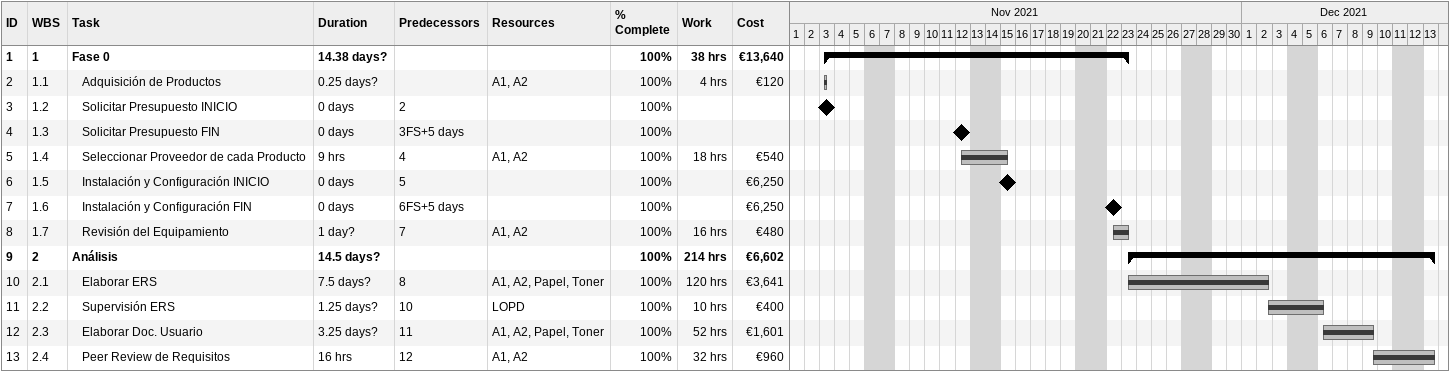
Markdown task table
| ID | WBS | Task | Duration | Start | Finish | Predecessors | Resources | % complete | Work (h) | Cost (€) |
|---|---|---|---|---|---|---|---|---|---|---|
| 1 | 1 | **Fase 0** | 14.38d? | 2021-11-03 | 2021-11-23 |  |  | 100 | 38 | 13640 |
| 2 | 1.1 | Adquisición de Productos | 0.25d? | 2021-11-03 | 2021-11-03 |  | A1, A2 | 100 | 4 | 120 |
| 3 | 1.2 | Solicitar Presupuesto INICIO | 0d | 2021-11-03 | 2021-11-03 | 2 |  | 100 |  |  |
| 4 | 1.3 | Solicitar Presupuesto FIN | 0d | 2021-11-12 | 2021-11-12 | 3FS+5d |  | 100 |  |  |
| 5 | 1.4 | Seleccionar Proveedor de cada Producto | 9h | 2021-11-12 | 2021-11-15 | 4 | A1, A2 | 100 | 18 | 540 |
| 6 | 1.5 | Instalación y Configuración INICIO | 0d | 2021-11-15 | 2021-11-15 | 5 |  | 100 |  | 6250 |
| 7 | 1.6 | Instalación y Configuración FIN | 0d | 2021-11-22 | 2021-11-22 | 6FS+5d |  | 100 |  | 6250 |
| 8 | 1.7 | Revisión del Equipamiento | 1d? | 2021-11-22 | 2021-11-23 | 7 | A1, A2 | 100 | 16 | 480 |
| 9 | 2 | **Análisis** | 14.5d? | 2021-11-23 | 2021-12-13 |  |  | 100 | 214 | 6602 |
| 10 | 2.1 | Elaborar ERS | 7.5d? | 2021-11-23 | 2021-12-02 | 8 | A1, A2, Papel, Toner | 100 | 120 | 3641 |
| 11 | 2.2 | Supervisión ERS | 1.25d? | 2021-12-02 | 2021-12-06 | 10 | LOPD | 100 | 10 | 400 |
| 12 | 2.3 | Elaborar Doc. Usuario | 3.25d? | 2021-12-06 | 2021-12-09 | 11 | A1, A2, Papel, Toner | 100 | 52 | 1601 |
| 13 | 2.4 | Peer Review de Requisitos | 16h | 2021-12-09 | 2021-12-13 | 12 | A1, A2 | 100 | 32 | 960 |
